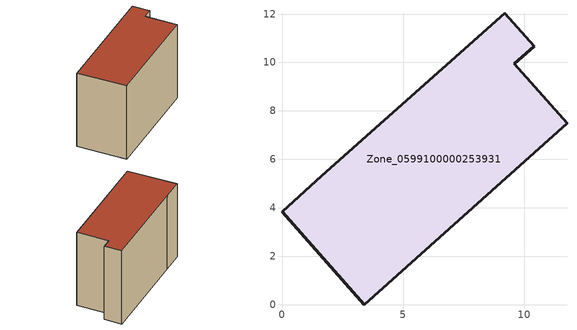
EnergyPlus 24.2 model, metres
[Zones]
Zone_0599100000253931
 floor ground (C_G): 1.65,5.31 9.21,12.02 10.41,10.67 9.6,9.94 11.78,7.49 3.39,0 0,3.84 z0
 wall outside (C_F): 9.6,9.94 10.41,10.67 9.21,12.02 1.65,5.31 0,3.84 3.39,0 11.78,7.49 9.6,9.94 z0:8.15
 roof outside (C_R): 3.39,0 11.78,7.49 9.6,9.94 10.41,10.67 9.21,12.02 1.65,5.31 0,3.84 z8.15
[BUILDING]
Pand.0599100000253931: North Axis=0; Terrain=City; Loads Convergence Tolerance Value=0.04; Temperature Convergence Tolerance Value=0.4; Solar Distribution=FullExterior; Maximum Number of Warmup Days=25; Minimum Number of Warmup Days=1
[Site:Location]
Rotterdam.The.Hague.AP_ZH_NLD Design_Conditions: Latitude=51.96; Longitude=4.45; Time Zone=1; Elevation=-4.5
[SITE:GROUNDTEMPERATURE:BUILDINGSURFACE]
18, 18, 18, 18, 18, 18, 18, 18, 18, 18, 18, 18
[MATERIAL] Thermal Absorptance=0.9; Solar Absorptance=0.7; Visible Absorptance=0.7
Name | Roughness | Thickness | Conductivity | Density | Specific Heat
G.TI.1975-1991 | MediumSmooth | 0.15 | 0.288461 | 540 | 1210
F.TI.1975-1991 | Rough | 0.3 | 0.230769 | 1920 | 840
R.TI.1975-1991 | MediumRough | 0.2 | 0.153846 | 1500 | 1000
[CONSTRUCTION]
C_G: G.TI.1975-1991
C_F: F.TI.1975-1991
C_R: R.TI.1975-1991
[ZONE]
Zone_0599100000253931: Type=1; Multiplier=1; Ceiling Height=Autocalculate; Volume=Autocalculate; Floor Area=autocalculate; Part of Total Floor Area=Yes
[ZONEINFILTRATION:DESIGNFLOWRATE]
Infil_Zone_0599100000253931: Zone or ZoneList or Space or SpaceList=Zone_0599100000253931; Schedule=AlwaysOn; Design Flow Rate Calculation Method=Flow/Area; Flow Rate per Floor Area=0.003; Constant Term Coefficient=1; Temperature Term Coefficient=0; Velocity Term Coefficient=0; Velocity Squared Term Coefficient=0
[HVACTEMPLATE:ZONE:IDEALLOADSAIRSYSTEM]
Zone_0599100000253931: Maximum Heating Supply Air Temperature=50; Minimum Cooling Supply Air Temperature=13; Maximum Heating Supply Air Humidity Ratio=0.0156; Minimum Cooling Supply Air Humidity Ratio=0.0077; Heating Limit=NoLimit; Cooling Limit=NoLimit; Dehumidification Control Type=ConstantSensibleHeatRatio; Cooling Sensible Heat Ratio=0.7; Dehumidification Setpoint=60; Humidification Control Type=None; Humidification Setpoint=30; Outdoor Air Method=None; Outdoor Air Flow Rate per Person=0.00944; Outdoor Air Flow Rate per Zone Floor Area=0; Outdoor Air Flow Rate per Zone=0; Demand Controlled Ventilation Type=None; Outdoor Air Economizer Type=NoEconomizer; Heat Recovery Type=None; Sensible Heat Recovery Effectiveness=0.7; Latent Heat Recovery Effectiveness=0.65
[ZONECONTROL:THERMOSTAT]
ThermostatControl_Zone_0599100000253931: Zone or ZoneList=Zone_0599100000253931; Control Type Schedule=DualSetpointControlType; Control 1=Thermostat_Zone_0599100000253931; Temperature Difference Between Cutout And Setpoint=0
[THERMOSTATSETPOINT:DUALSETPOINT]
Thermostat_Zone_0599100000253931: Heating Setpoint Temperature Schedule=HeatingSetpoint_Zone_0599100000253931; Cooling Setpoint Temperature Schedule=CoolingSetpoint_Zone_0599100000253931
[SCHEDULE:COMPACT]
HeatingSetpoint_Zone_0599100000253931: Through: 12/31, For: AllDays, Until: 24:00, 21
CoolingSetpoint_Zone_0599100000253931: Through: 12/31, For: AllDays, Until: 24:00, 24
DualSetpointControlType: Through: 12/31, For: AllDays, Until: 24:00, 4
AlwaysOn: Through: 12/31, For: AllDays, Until: 24:00, 1
